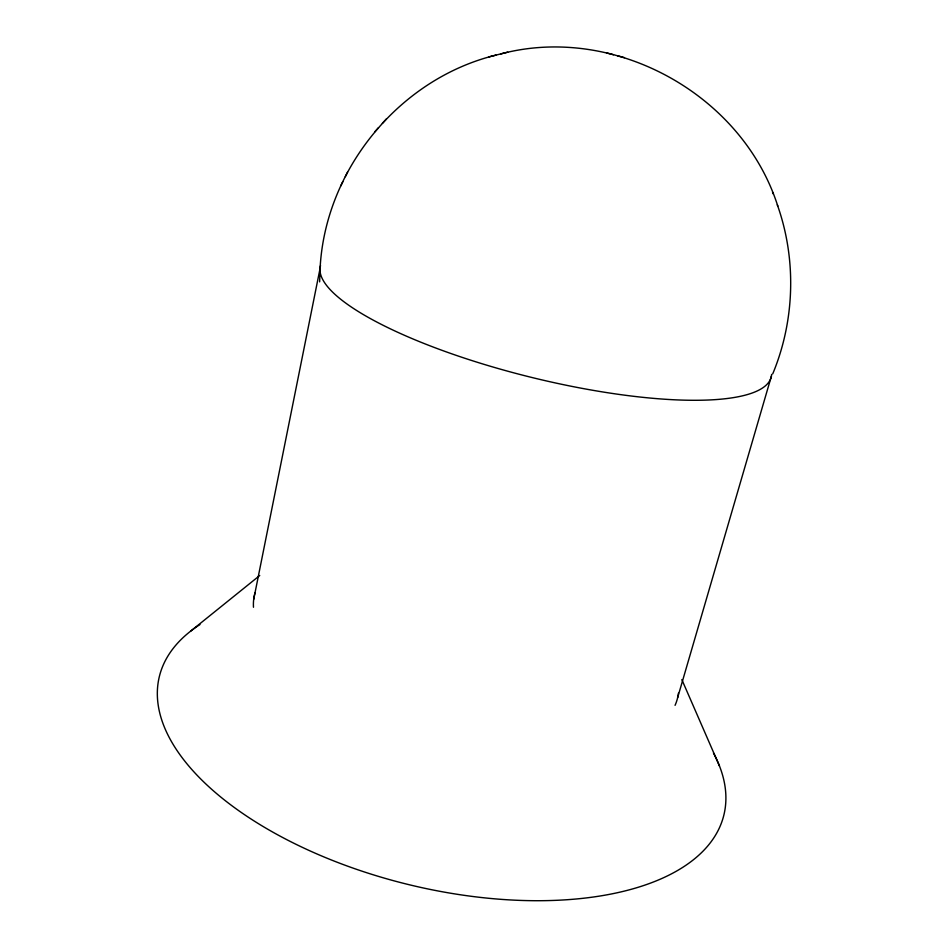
<?xml version="1.0" encoding="UTF-8"?>
<svg xmlns="http://www.w3.org/2000/svg" width="948" height="948" viewBox="0 0 948 948"><rect width="100%" height="100%" fill="white"/><g stroke="black" fill="none" stroke-linecap="round" stroke-linejoin="round"><path stroke-width="1.42" d="M319.63 281.888L320.08 269.303M320.14 267.443C325.638 168.756 399.772 78.613 495.911 55.126M253.709 599.326L320.009 268.758M677.63 697.681L771.411 376.131M772.727 373.868C794.886 320.602 796.675 259.195 777.324 204.815M340.723 185.962L342.821 181.732M345.321 176.636L347.561 172.121M374.65 131.926L378.489 127.672M382.364 123.358L386.357 118.927M190.678 631.131L259.74 575.507M500.603 53.965C614.138 23.783 742.13 94.065 777.787 206.06M488.836 56.904L507.737 52.164M606.53 52.887L613.486 54.747M617.634 55.814L624.459 57.638M681.837 679.598L719.449 765.937M772.537 192.207L773.153 193.842M678.413 693.189A217.732 94.99 13.8 0 1 675.059 705.336M253.483 607.265A217.732 94.99 13.8 0 1 254.953 593.033M771.625 374.401A232.118 57.638 13.8 0 1 535.857 378.453A232.118 57.638 13.8 0 1 320.554 265.594M713.465 753.067A290.621 142.674 13.8 0 1 405.069 883.714A290.621 142.674 13.8 0 1 199.969 624.542"/></g></svg>
